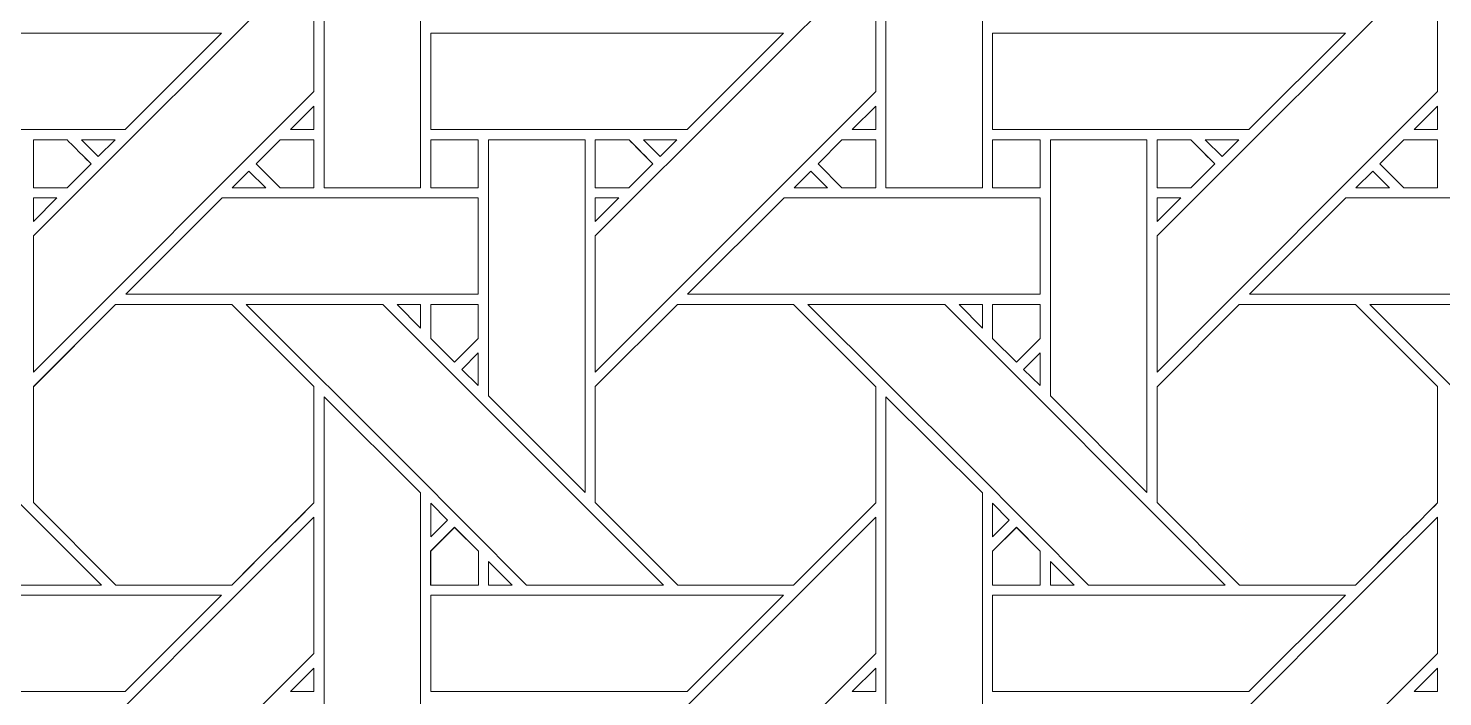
# Model space of a CAD drawing. Header units: inches. Extents: x 2.4 to 22.4, y -0.9 to 19.1.
# Drawn here: x 7.868 to 10.256, y 1.554 to 2.683 of the extents above; entities that cross this region are included whole.
import ezdxf

# ---------------------------------------------------------------- set-up
doc = ezdxf.new("R2010")
doc.units = ezdxf.units.IN
doc.header["$MEASUREMENT"] = 0
doc.layers.add('Design', color=7, linetype='Continuous', lineweight=0)

msp = doc.modelspace()

# ---------------------------------------------------------------- linework, layer by layer
at = {"layer": 'Design'}
for points, knots in [([(2.3829, 19.0948), (2.3829, 19.0948), (2.3829, -0.9052), (2.3829, -0.9052), (2.3829, -0.9052), (22.3829, -0.9052), (22.3829, -0.9052), (22.3829, -0.9052), (22.3829, 19.0948), (22.3829, 19.0948), (22.3829, 19.0948), (2.3829, 19.0948), (2.3829, 19.0948)], [0, 0, 0, 0, 1, 1, 1, 2, 2, 2, 3, 3, 3, 4, 4, 4, 4]), ([(3.3653, 18.1123), (3.3653, 18.1123), (3.3653, 0.0772), (3.3653, 0.0772), (3.3653, 0.0772), (21.4004, 0.0772), (21.4004, 0.0772), (21.4004, 0.0772), (21.4004, 18.1123), (21.4004, 18.1123), (21.4004, 18.1123), (3.3653, 18.1123), (3.3653, 18.1123)], [0, 0, 0, 0, 1, 1, 1, 2, 2, 2, 3, 3, 3, 4, 4, 4, 4]), ([(8.5303, 2.4133), (8.5303, 2.4133), (8.3676, 2.4133), (8.3676, 2.4133), (8.3676, 2.4133), (8.3676, 3.0091), (8.3676, 3.0091), (8.3676, 3.0091), (8.5303, 2.847), (8.5303, 2.847), (8.5303, 2.847), (8.5303, 2.4133), (8.5303, 2.4133)], [0, 0, 0, 0, 1, 1, 1, 2, 2, 2, 3, 3, 3, 4, 4, 4, 4]), ([(9.4791, 2.4133), (9.4791, 2.4133), (9.3163, 2.4133), (9.3163, 2.4133), (9.3163, 2.4133), (9.3163, 3.0091), (9.3163, 3.0091), (9.3163, 3.0091), (9.4791, 2.847), (9.4791, 2.847), (9.4791, 2.847), (9.4791, 2.4133), (9.4791, 2.4133)], [0, 0, 0, 0, 1, 1, 1, 2, 2, 2, 3, 3, 3, 4, 4, 4, 4]), ([(7.8768, 2.332), (7.8768, 2.332), (8.3504, 2.8056), (8.3504, 2.8056), (8.3504, 2.8056), (8.3504, 2.5756), (8.3504, 2.5756), (8.3504, 2.5756), (7.8768, 2.1019), (7.8768, 2.1019), (7.8768, 2.1019), (7.8768, 2.332), (7.8768, 2.332)], [0, 0, 0, 0, 1, 1, 1, 2, 2, 2, 3, 3, 3, 4, 4, 4, 4]), ([(8.8255, 2.332), (8.8255, 2.332), (9.2992, 2.8056), (9.2992, 2.8056), (9.2992, 2.8056), (9.2992, 2.5756), (9.2992, 2.5756), (9.2992, 2.5756), (8.8255, 2.1019), (8.8255, 2.1019), (8.8255, 2.1019), (8.8255, 2.332), (8.8255, 2.332)], [0, 0, 0, 0, 1, 1, 1, 2, 2, 2, 3, 3, 3, 4, 4, 4, 4]), ([(9.7742, 2.332), (9.7742, 2.332), (10.2479, 2.8056), (10.2479, 2.8056), (10.2479, 2.8056), (10.2479, 2.5756), (10.2479, 2.5756), (10.2479, 2.5756), (9.7742, 2.1019), (9.7742, 2.1019), (9.7742, 2.1019), (9.7742, 2.332), (9.7742, 2.332)], [0, 0, 0, 0, 1, 1, 1, 2, 2, 2, 3, 3, 3, 4, 4, 4, 4]), ([(7.5989, 2.5114), (7.5989, 2.5114), (7.5989, 2.6741), (7.5989, 2.6741), (7.5989, 2.6741), (8.1946, 2.6741), (8.1946, 2.6741), (8.1946, 2.6741), (8.0319, 2.5114), (8.0319, 2.5114), (8.0319, 2.5114), (7.5989, 2.5114), (7.5989, 2.5114)], [0, 0, 0, 0, 1, 1, 1, 2, 2, 2, 3, 3, 3, 4, 4, 4, 4]), ([(8.5476, 2.5114), (8.5476, 2.5114), (8.5476, 2.6741), (8.5476, 2.6741), (8.5476, 2.6741), (9.1433, 2.6741), (9.1433, 2.6741), (9.1433, 2.6741), (8.9806, 2.5114), (8.9806, 2.5114), (8.9806, 2.5114), (8.5476, 2.5114), (8.5476, 2.5114)], [0, 0, 0, 0, 1, 1, 1, 2, 2, 2, 3, 3, 3, 4, 4, 4, 4]), ([(9.4964, 2.5114), (9.4964, 2.5114), (9.4964, 2.6741), (9.4964, 2.6741), (9.4964, 2.6741), (10.0921, 2.6741), (10.0921, 2.6741), (10.0921, 2.6741), (9.9293, 2.5114), (9.9293, 2.5114), (9.9293, 2.5114), (9.4964, 2.5114), (9.4964, 2.5114)], [0, 0, 0, 0, 1, 1, 1, 2, 2, 2, 3, 3, 3, 4, 4, 4, 4]), ([(8.3107, 2.5114), (8.3107, 2.5114), (8.3504, 2.5512), (8.3504, 2.5512), (8.3504, 2.5512), (8.3504, 2.5114), (8.3504, 2.5114), (8.3504, 2.5114), (8.3107, 2.5114), (8.3107, 2.5114)], [0, 0, 0, 0, 1, 1, 1, 2, 2, 2, 3, 3, 3, 3]), ([(9.2992, 2.5512), (9.2992, 2.5512), (9.2992, 2.5114), (9.2992, 2.5114), (9.2992, 2.5114), (9.2594, 2.5114), (9.2594, 2.5114), (9.2594, 2.5114), (9.2992, 2.5512), (9.2992, 2.5512)], [0, 0, 0, 0, 1, 1, 1, 2, 2, 2, 3, 3, 3, 3]), ([(10.2081, 2.5114), (10.2081, 2.5114), (10.2479, 2.5512), (10.2479, 2.5512), (10.2479, 2.5512), (10.2479, 2.5114), (10.2479, 2.5114), (10.2479, 2.5114), (10.2081, 2.5114), (10.2081, 2.5114)], [0, 0, 0, 0, 1, 1, 1, 2, 2, 2, 3, 3, 3, 3]), ([(7.9338, 2.4941), (7.9389, 2.489), (7.9697, 2.4581), (7.9741, 2.4537), (7.9741, 2.4537), (7.9337, 2.4133), (7.9337, 2.4133), (7.9337, 2.4133), (7.8767, 2.4133), (7.8767, 2.4133), (7.8767, 2.4133), (7.8767, 2.4941), (7.8767, 2.4941), (7.8767, 2.4941), (7.9338, 2.4941), (7.9338, 2.4941)], [0, 0, 0, 0, 1, 1, 1, 2, 2, 2, 3, 3, 3, 4, 4, 4, 5, 5, 5, 5]), ([(7.8767, 2.4133), (7.8767, 2.4133), (7.8767, 2.4941), (7.8767, 2.4941), (7.8767, 2.4941), (7.9338, 2.4941), (7.9338, 2.4941), (7.939, 2.4889), (7.9698, 2.458), (7.9741, 2.4537), (7.9741, 2.4537), (7.9337, 2.4133), (7.9337, 2.4133), (7.9337, 2.4133), (7.8767, 2.4133), (7.8767, 2.4133)], [0, 0, 0, 0, 1, 1, 1, 2, 2, 2, 3, 3, 3, 4, 4, 4, 5, 5, 5, 5]), ([(7.9582, 2.4941), (7.9582, 2.4941), (8.0146, 2.4941), (8.0146, 2.4941), (8.0146, 2.4941), (7.9864, 2.4659), (7.9864, 2.4659), (7.9864, 2.4659), (7.9582, 2.4941), (7.9582, 2.4941)], [0, 0, 0, 0, 1, 1, 1, 2, 2, 2, 3, 3, 3, 3]), ([(8.2933, 2.4133), (8.2933, 2.4133), (8.2529, 2.4536), (8.2529, 2.4536), (8.2529, 2.4536), (8.2933, 2.4941), (8.2933, 2.4941), (8.2933, 2.4941), (8.3504, 2.4941), (8.3504, 2.4941), (8.3504, 2.4941), (8.3504, 2.4133), (8.3504, 2.4133), (8.3504, 2.4133), (8.2933, 2.4133), (8.2933, 2.4133)], [0, 0, 0, 0, 1, 1, 1, 2, 2, 2, 3, 3, 3, 4, 4, 4, 5, 5, 5, 5]), ([(8.253, 2.4537), (8.253, 2.4537), (8.2933, 2.4941), (8.2933, 2.4941), (8.2933, 2.4941), (8.3504, 2.4941), (8.3504, 2.4941), (8.3504, 2.4941), (8.3504, 2.4133), (8.3504, 2.4133), (8.3504, 2.4133), (8.2933, 2.4133), (8.2933, 2.4133), (8.2933, 2.4133), (8.253, 2.4537), (8.253, 2.4537)], [0, 0, 0, 0, 1, 1, 1, 2, 2, 2, 3, 3, 3, 4, 4, 4, 5, 5, 5, 5]), ([(8.5476, 2.494), (8.5476, 2.494), (8.6278, 2.494), (8.6278, 2.494), (8.6278, 2.494), (8.6278, 2.4132), (8.6278, 2.4132), (8.6278, 2.4132), (8.5476, 2.4132), (8.5476, 2.4132), (8.5476, 2.4132), (8.5476, 2.494), (8.5476, 2.494)], [0, 0, 0, 0, 1, 1, 1, 2, 2, 2, 3, 3, 3, 4, 4, 4, 4]), ([(8.5476, 2.4132), (8.5476, 2.4132), (8.5476, 2.494), (8.5476, 2.494), (8.5476, 2.494), (8.6278, 2.494), (8.6278, 2.494), (8.6278, 2.494), (8.6278, 2.4132), (8.6278, 2.4132), (8.6278, 2.4132), (8.5476, 2.4132), (8.5476, 2.4132)], [0, 0, 0, 0, 1, 1, 1, 2, 2, 2, 3, 3, 3, 4, 4, 4, 4]), ([(8.8083, 2.4941), (8.8083, 2.4941), (8.8083, 1.899), (8.8083, 1.899), (8.8083, 1.899), (8.6454, 2.0619), (8.6454, 2.0619), (8.6454, 2.0619), (8.6454, 2.4941), (8.6454, 2.4941), (8.6454, 2.4941), (8.8083, 2.4941), (8.8083, 2.4941)], [0, 0, 0, 0, 1, 1, 1, 2, 2, 2, 3, 3, 3, 4, 4, 4, 4]), ([(8.8825, 2.4941), (8.8877, 2.4889), (8.9184, 2.4581), (8.9228, 2.4537), (8.9228, 2.4537), (8.8824, 2.4133), (8.8824, 2.4133), (8.8824, 2.4133), (8.8255, 2.4133), (8.8255, 2.4133), (8.8255, 2.4133), (8.8255, 2.4941), (8.8255, 2.4941), (8.8255, 2.4941), (8.8825, 2.4941), (8.8825, 2.4941)], [0, 0, 0, 0, 1, 1, 1, 2, 2, 2, 3, 3, 3, 4, 4, 4, 5, 5, 5, 5]), ([(8.8255, 2.4133), (8.8255, 2.4133), (8.8255, 2.4941), (8.8255, 2.4941), (8.8255, 2.4941), (8.8825, 2.4941), (8.8825, 2.4941), (8.8825, 2.4941), (8.9228, 2.4537), (8.9228, 2.4537), (8.9228, 2.4537), (8.8824, 2.4133), (8.8824, 2.4133), (8.8824, 2.4133), (8.8255, 2.4133), (8.8255, 2.4133)], [0, 0, 0, 0, 1, 1, 1, 2, 2, 2, 3, 3, 3, 4, 4, 4, 5, 5, 5, 5]), ([(8.9069, 2.4941), (8.9069, 2.4941), (8.9633, 2.4941), (8.9633, 2.4941), (8.9633, 2.4941), (8.9351, 2.4659), (8.9351, 2.4659), (8.9351, 2.4659), (8.9069, 2.4941), (8.9069, 2.4941)], [0, 0, 0, 0, 1, 1, 1, 2, 2, 2, 3, 3, 3, 3]), ([(9.242, 2.4133), (9.242, 2.4133), (9.2017, 2.4536), (9.2017, 2.4536), (9.2017, 2.4536), (9.2421, 2.4941), (9.2421, 2.4941), (9.2421, 2.4941), (9.2991, 2.4941), (9.2991, 2.4941), (9.2991, 2.4941), (9.2991, 2.4133), (9.2991, 2.4133), (9.2991, 2.4133), (9.242, 2.4133), (9.242, 2.4133)], [0, 0, 0, 0, 1, 1, 1, 2, 2, 2, 3, 3, 3, 4, 4, 4, 5, 5, 5, 5]), ([(9.2017, 2.4536), (9.2017, 2.4536), (9.2421, 2.4941), (9.2421, 2.4941), (9.2421, 2.4941), (9.2991, 2.4941), (9.2991, 2.4941), (9.2991, 2.4941), (9.2991, 2.4133), (9.2991, 2.4133), (9.2991, 2.4133), (9.242, 2.4133), (9.242, 2.4133), (9.242, 2.4133), (9.2017, 2.4536), (9.2017, 2.4536)], [0, 0, 0, 0, 1, 1, 1, 2, 2, 2, 3, 3, 3, 4, 4, 4, 5, 5, 5, 5]), ([(9.4963, 2.4941), (9.4963, 2.4941), (9.5766, 2.4941), (9.5766, 2.4941), (9.5766, 2.4941), (9.5766, 2.4133), (9.5766, 2.4133), (9.5766, 2.4133), (9.4963, 2.4133), (9.4963, 2.4133), (9.4963, 2.4133), (9.4963, 2.4941), (9.4963, 2.4941)], [0, 0, 0, 0, 1, 1, 1, 2, 2, 2, 3, 3, 3, 4, 4, 4, 4]), ([(9.4963, 2.4133), (9.4963, 2.4133), (9.4963, 2.4941), (9.4963, 2.4941), (9.4963, 2.4941), (9.5766, 2.4941), (9.5766, 2.4941), (9.5766, 2.4941), (9.5766, 2.4133), (9.5766, 2.4133), (9.5766, 2.4133), (9.4963, 2.4133), (9.4963, 2.4133)], [0, 0, 0, 0, 1, 1, 1, 2, 2, 2, 3, 3, 3, 4, 4, 4, 4]), ([(9.7571, 2.4941), (9.7571, 2.4941), (9.7571, 1.899), (9.7571, 1.899), (9.7571, 1.899), (9.5942, 2.0619), (9.5942, 2.0619), (9.5942, 2.0619), (9.5942, 2.4941), (9.5942, 2.4941), (9.5942, 2.4941), (9.7571, 2.4941), (9.7571, 2.4941)], [0, 0, 0, 0, 1, 1, 1, 2, 2, 2, 3, 3, 3, 4, 4, 4, 4]), ([(9.8313, 2.4941), (9.8364, 2.4889), (9.8672, 2.4581), (9.8716, 2.4537), (9.8716, 2.4537), (9.8312, 2.4133), (9.8312, 2.4133), (9.8312, 2.4133), (9.7742, 2.4133), (9.7742, 2.4133), (9.7742, 2.4133), (9.7742, 2.4941), (9.7742, 2.4941), (9.7742, 2.4941), (9.8313, 2.4941), (9.8313, 2.4941)], [0, 0, 0, 0, 1, 1, 1, 2, 2, 2, 3, 3, 3, 4, 4, 4, 5, 5, 5, 5]), ([(9.7742, 2.4133), (9.7742, 2.4133), (9.7742, 2.4941), (9.7742, 2.4941), (9.7742, 2.4941), (9.8313, 2.4941), (9.8313, 2.4941), (9.8366, 2.4887), (9.8674, 2.4579), (9.8716, 2.4537), (9.8716, 2.4537), (9.8312, 2.4133), (9.8312, 2.4133), (9.8312, 2.4133), (9.7742, 2.4133), (9.7742, 2.4133)], [0, 0, 0, 0, 1, 1, 1, 2, 2, 2, 3, 3, 3, 4, 4, 4, 5, 5, 5, 5]), ([(9.8556, 2.4941), (9.8556, 2.4941), (9.9121, 2.4941), (9.9121, 2.4941), (9.9121, 2.4941), (9.8838, 2.4659), (9.8838, 2.4659), (9.8838, 2.4659), (9.8556, 2.4941), (9.8556, 2.4941)], [0, 0, 0, 0, 1, 1, 1, 2, 2, 2, 3, 3, 3, 3]), ([(10.1907, 2.4133), (10.1907, 2.4133), (10.1504, 2.4536), (10.1504, 2.4536), (10.1504, 2.4536), (10.1908, 2.4941), (10.1908, 2.4941), (10.1908, 2.4941), (10.2479, 2.4941), (10.2479, 2.4941), (10.2479, 2.4941), (10.2479, 2.4133), (10.2479, 2.4133), (10.2479, 2.4133), (10.1907, 2.4133), (10.1907, 2.4133)], [0, 0, 0, 0, 1, 1, 1, 2, 2, 2, 3, 3, 3, 4, 4, 4, 5, 5, 5, 5]), ([(10.1504, 2.4536), (10.1504, 2.4536), (10.1908, 2.4941), (10.1908, 2.4941), (10.1908, 2.4941), (10.2479, 2.4941), (10.2479, 2.4941), (10.2479, 2.4941), (10.2479, 2.4133), (10.2479, 2.4133), (10.2479, 2.4133), (10.1907, 2.4133), (10.1907, 2.4133), (10.1907, 2.4133), (10.1504, 2.4536), (10.1504, 2.4536)], [0, 0, 0, 0, 1, 1, 1, 2, 2, 2, 3, 3, 3, 4, 4, 4, 5, 5, 5, 5]), ([(8.2691, 2.4133), (8.2691, 2.4133), (8.2126, 2.4133), (8.2126, 2.4133), (8.2126, 2.4133), (8.2408, 2.4416), (8.2408, 2.4416), (8.2408, 2.4416), (8.2691, 2.4133), (8.2691, 2.4133)], [0, 0, 0, 0, 1, 1, 1, 2, 2, 2, 3, 3, 3, 3]), ([(9.2178, 2.4133), (9.2178, 2.4133), (9.1613, 2.4133), (9.1613, 2.4133), (9.1613, 2.4133), (9.1896, 2.4416), (9.1896, 2.4416), (9.1896, 2.4416), (9.2178, 2.4133), (9.2178, 2.4133)], [0, 0, 0, 0, 1, 1, 1, 2, 2, 2, 3, 3, 3, 3]), ([(10.1666, 2.4133), (10.1666, 2.4133), (10.11, 2.4133), (10.11, 2.4133), (10.11, 2.4133), (10.1383, 2.4416), (10.1383, 2.4416), (10.1383, 2.4416), (10.1666, 2.4133), (10.1666, 2.4133)], [0, 0, 0, 0, 1, 1, 1, 2, 2, 2, 3, 3, 3, 3]), ([(7.9166, 2.3962), (7.9166, 2.3962), (7.8768, 2.3564), (7.8768, 2.3564), (7.8768, 2.3564), (7.8768, 2.3962), (7.8768, 2.3962), (7.8768, 2.3962), (7.9166, 2.3962), (7.9166, 2.3962)], [0, 0, 0, 0, 1, 1, 1, 2, 2, 2, 3, 3, 3, 3]), ([(8.0326, 2.2334), (8.0326, 2.2334), (8.1954, 2.3962), (8.1954, 2.3962), (8.1954, 2.3962), (8.6279, 2.3962), (8.6279, 2.3962), (8.6279, 2.3962), (8.6279, 2.2334), (8.6279, 2.2334), (8.6279, 2.2334), (8.0326, 2.2334), (8.0326, 2.2334)], [0, 0, 0, 0, 1, 1, 1, 2, 2, 2, 3, 3, 3, 4, 4, 4, 4]), ([(8.8653, 2.3962), (8.8653, 2.3962), (8.8255, 2.3564), (8.8255, 2.3564), (8.8255, 2.3564), (8.8255, 2.3962), (8.8255, 2.3962), (8.8255, 2.3962), (8.8653, 2.3962), (8.8653, 2.3962)], [0, 0, 0, 0, 1, 1, 1, 2, 2, 2, 3, 3, 3, 3]), ([(8.9813, 2.2334), (8.9813, 2.2334), (9.1442, 2.3962), (9.1442, 2.3962), (9.1442, 2.3962), (9.5766, 2.3962), (9.5766, 2.3962), (9.5766, 2.3962), (9.5766, 2.2334), (9.5766, 2.2334), (9.5766, 2.2334), (8.9813, 2.2334), (8.9813, 2.2334)], [0, 0, 0, 0, 1, 1, 1, 2, 2, 2, 3, 3, 3, 4, 4, 4, 4]), ([(9.8141, 2.3962), (9.8141, 2.3962), (9.7742, 2.3564), (9.7742, 2.3564), (9.7742, 2.3564), (9.7742, 2.3962), (9.7742, 2.3962), (9.7742, 2.3962), (9.8141, 2.3962), (9.8141, 2.3962)], [0, 0, 0, 0, 1, 1, 1, 2, 2, 2, 3, 3, 3, 3]), ([(9.9301, 2.2334), (9.9301, 2.2334), (10.0929, 2.3962), (10.0929, 2.3962), (10.0929, 2.3962), (10.5253, 2.3962), (10.5253, 2.3962), (10.5253, 2.3962), (10.5253, 2.2334), (10.5253, 2.2334), (10.5253, 2.2334), (9.9301, 2.2334), (9.9301, 2.2334)], [0, 0, 0, 0, 1, 1, 1, 2, 2, 2, 3, 3, 3, 4, 4, 4, 4]), ([(7.5616, 1.9425), (7.5616, 1.9425), (7.2872, 2.2162), (7.2872, 2.2162), (7.2872, 2.2162), (7.5181, 2.2162), (7.5181, 2.2162), (7.5181, 2.2162), (7.9918, 1.7426), (7.9918, 1.7426), (7.9918, 1.7426), (7.7608, 1.7426), (7.7608, 1.7426), (7.7608, 1.7426), (7.5616, 1.9425), (7.5616, 1.9425)], [0, 0, 0, 0, 1, 1, 1, 2, 2, 2, 3, 3, 3, 4, 4, 4, 5, 5, 5, 5]), ([(8.0154, 2.2161), (8.0154, 2.2161), (8.2117, 2.2161), (8.2117, 2.2161), (8.2117, 2.2161), (8.3504, 2.0775), (8.3504, 2.0775), (8.3504, 2.0775), (8.3504, 1.8812), (8.3504, 1.8812), (8.3326, 1.8633), (8.2207, 1.7516), (8.2117, 1.7425), (8.2117, 1.7425), (8.016, 1.7425), (8.016, 1.7425), (8.016, 1.7425), (7.8767, 1.8817), (7.8767, 1.8817), (7.8767, 1.8817), (7.8767, 2.0774), (7.8767, 2.0774), (7.8767, 2.0774), (8.0154, 2.2161), (8.0154, 2.2161)], [0, 0, 0, 0, 1, 1, 1, 2, 2, 2, 3, 3, 3, 4, 4, 4, 5, 5, 5, 6, 6, 6, 7, 7, 7, 8, 8, 8, 8]), ([(7.8768, 1.8818), (7.8768, 1.8818), (7.8768, 2.0775), (7.8768, 2.0775), (7.8768, 2.0775), (8.0154, 2.2161), (8.0154, 2.2161), (8.0154, 2.2161), (8.2117, 2.2161), (8.2117, 2.2161), (8.2117, 2.2161), (8.3504, 2.0775), (8.3504, 2.0775), (8.3504, 2.0775), (8.3504, 1.8812), (8.3504, 1.8812), (8.3324, 1.8632), (8.2206, 1.7515), (8.2117, 1.7425), (8.2117, 1.7425), (8.016, 1.7425), (8.016, 1.7425), (8.016, 1.7425), (7.8768, 1.8818), (7.8768, 1.8818)], [0, 0, 0, 0, 1, 1, 1, 2, 2, 2, 3, 3, 3, 4, 4, 4, 5, 5, 5, 6, 6, 6, 7, 7, 7, 8, 8, 8, 8]), ([(8.5103, 1.9425), (8.5103, 1.9425), (8.2359, 2.2162), (8.2359, 2.2162), (8.2359, 2.2162), (8.4669, 2.2162), (8.4669, 2.2162), (8.4669, 2.2162), (8.9405, 1.7426), (8.9405, 1.7426), (8.9405, 1.7426), (8.7095, 1.7426), (8.7095, 1.7426), (8.7095, 1.7426), (8.5103, 1.9425), (8.5103, 1.9425)], [0, 0, 0, 0, 1, 1, 1, 2, 2, 2, 3, 3, 3, 4, 4, 4, 5, 5, 5, 5]), ([(8.5304, 2.2162), (8.5304, 2.2162), (8.5304, 2.1764), (8.5304, 2.1764), (8.5304, 2.1764), (8.491, 2.2162), (8.491, 2.2162), (8.491, 2.2162), (8.5304, 2.2162), (8.5304, 2.2162)], [0, 0, 0, 0, 1, 1, 1, 2, 2, 2, 3, 3, 3, 3]), ([(8.6278, 2.2162), (8.6278, 2.2162), (8.6278, 2.1586), (8.6278, 2.1586), (8.6278, 2.1586), (8.5879, 2.1186), (8.5879, 2.1186), (8.5879, 2.1186), (8.5476, 2.159), (8.5476, 2.159), (8.5476, 2.159), (8.5476, 2.2162), (8.5476, 2.2162), (8.5476, 2.2162), (8.6278, 2.2162), (8.6278, 2.2162)], [0, 0, 0, 0, 1, 1, 1, 2, 2, 2, 3, 3, 3, 4, 4, 4, 5, 5, 5, 5]), ([(8.5879, 2.1186), (8.5879, 2.1186), (8.5476, 2.159), (8.5476, 2.159), (8.5476, 2.159), (8.5476, 2.2162), (8.5476, 2.2162), (8.5476, 2.2162), (8.6278, 2.2162), (8.6278, 2.2162), (8.6278, 2.2162), (8.6278, 2.1586), (8.6278, 2.1586), (8.6278, 2.1586), (8.5879, 2.1186), (8.5879, 2.1186)], [0, 0, 0, 0, 1, 1, 1, 2, 2, 2, 3, 3, 3, 4, 4, 4, 5, 5, 5, 5]), ([(8.9642, 2.2162), (8.9642, 2.2162), (9.1604, 2.2162), (9.1604, 2.2162), (9.1604, 2.2162), (9.2991, 2.0774), (9.2991, 2.0774), (9.2991, 2.0774), (9.2991, 1.8812), (9.2991, 1.8812), (9.2813, 1.8633), (9.1694, 1.7516), (9.1604, 1.7425), (9.1604, 1.7425), (8.9647, 1.7425), (8.9647, 1.7425), (8.9647, 1.7425), (8.8254, 1.8818), (8.8254, 1.8818), (8.8254, 1.8818), (8.8254, 2.0775), (8.8254, 2.0775), (8.8254, 2.0775), (8.9642, 2.2162), (8.9642, 2.2162)], [0, 0, 0, 0, 1, 1, 1, 2, 2, 2, 3, 3, 3, 4, 4, 4, 5, 5, 5, 6, 6, 6, 7, 7, 7, 8, 8, 8, 8]), ([(8.8254, 1.8818), (8.8254, 1.8818), (8.8254, 2.0775), (8.8254, 2.0775), (8.8254, 2.0775), (8.9642, 2.2162), (8.9642, 2.2162), (8.9642, 2.2162), (9.1604, 2.2162), (9.1604, 2.2162), (9.1604, 2.2162), (9.2991, 2.0774), (9.2991, 2.0774), (9.2991, 2.0774), (9.2991, 1.8812), (9.2991, 1.8812), (9.2813, 1.8633), (9.1694, 1.7516), (9.1604, 1.7425), (9.1604, 1.7425), (8.9647, 1.7425), (8.9647, 1.7425), (8.9647, 1.7425), (8.8254, 1.8818), (8.8254, 1.8818)], [0, 0, 0, 0, 1, 1, 1, 2, 2, 2, 3, 3, 3, 4, 4, 4, 5, 5, 5, 6, 6, 6, 7, 7, 7, 8, 8, 8, 8]), ([(9.459, 1.9425), (9.459, 1.9425), (9.1847, 2.2162), (9.1847, 2.2162), (9.1847, 2.2162), (9.4156, 2.2162), (9.4156, 2.2162), (9.4156, 2.2162), (9.8892, 1.7426), (9.8892, 1.7426), (9.8892, 1.7426), (9.6582, 1.7426), (9.6582, 1.7426), (9.6582, 1.7426), (9.459, 1.9425), (9.459, 1.9425)], [0, 0, 0, 0, 1, 1, 1, 2, 2, 2, 3, 3, 3, 4, 4, 4, 5, 5, 5, 5]), ([(9.4791, 2.2162), (9.4791, 2.2162), (9.4791, 2.1764), (9.4791, 2.1764), (9.4791, 2.1764), (9.4397, 2.2162), (9.4397, 2.2162), (9.4397, 2.2162), (9.4791, 2.2162), (9.4791, 2.2162)], [0, 0, 0, 0, 1, 1, 1, 2, 2, 2, 3, 3, 3, 3]), ([(9.5766, 2.2162), (9.5766, 2.2162), (9.5766, 2.1586), (9.5766, 2.1586), (9.5766, 2.1586), (9.5366, 2.1186), (9.5366, 2.1186), (9.5366, 2.1186), (9.4963, 2.159), (9.4963, 2.159), (9.4963, 2.159), (9.4963, 2.2162), (9.4963, 2.2162), (9.4963, 2.2162), (9.5766, 2.2162), (9.5766, 2.2162)], [0, 0, 0, 0, 1, 1, 1, 2, 2, 2, 3, 3, 3, 4, 4, 4, 5, 5, 5, 5]), ([(9.5366, 2.1186), (9.5366, 2.1186), (9.4963, 2.159), (9.4963, 2.159), (9.4963, 2.159), (9.4963, 2.2162), (9.4963, 2.2162), (9.4963, 2.2162), (9.5766, 2.2162), (9.5766, 2.2162), (9.5766, 2.2162), (9.5766, 2.1586), (9.5766, 2.1586), (9.5766, 2.1586), (9.5366, 2.1186), (9.5366, 2.1186)], [0, 0, 0, 0, 1, 1, 1, 2, 2, 2, 3, 3, 3, 4, 4, 4, 5, 5, 5, 5]), ([(9.9129, 2.2162), (9.9129, 2.2162), (10.1091, 2.2162), (10.1091, 2.2162), (10.1091, 2.2162), (10.2478, 2.0775), (10.2478, 2.0775), (10.2478, 2.0775), (10.2478, 1.8812), (10.2478, 1.8812), (10.23, 1.8633), (10.1181, 1.7516), (10.1091, 1.7425), (10.1091, 1.7425), (9.9134, 1.7425), (9.9134, 1.7425), (9.9134, 1.7425), (9.7742, 1.8818), (9.7742, 1.8818), (9.7742, 1.8818), (9.7742, 2.0774), (9.7742, 2.0774), (9.7742, 2.0774), (9.9129, 2.2162), (9.9129, 2.2162)], [0, 0, 0, 0, 1, 1, 1, 2, 2, 2, 3, 3, 3, 4, 4, 4, 5, 5, 5, 6, 6, 6, 7, 7, 7, 8, 8, 8, 8]), ([(9.7742, 1.8818), (9.7742, 1.8818), (9.7742, 2.0774), (9.7742, 2.0774), (9.7742, 2.0774), (9.9129, 2.2162), (9.9129, 2.2162), (9.9129, 2.2162), (10.1091, 2.2162), (10.1091, 2.2162), (10.1091, 2.2162), (10.2478, 2.0775), (10.2478, 2.0775), (10.2478, 2.0775), (10.2478, 1.8812), (10.2478, 1.8812), (10.2303, 1.8636), (10.1183, 1.7518), (10.1091, 1.7425), (10.1091, 1.7425), (9.9134, 1.7425), (9.9134, 1.7425), (9.9134, 1.7425), (9.7742, 1.8818), (9.7742, 1.8818)], [0, 0, 0, 0, 1, 1, 1, 2, 2, 2, 3, 3, 3, 4, 4, 4, 5, 5, 5, 6, 6, 6, 7, 7, 7, 8, 8, 8, 8]), ([(10.4077, 1.9425), (10.4077, 1.9425), (10.1334, 2.2162), (10.1334, 2.2162), (10.1334, 2.2162), (10.3643, 2.2162), (10.3643, 2.2162), (10.3643, 2.2162), (10.838, 1.7426), (10.838, 1.7426), (10.838, 1.7426), (10.6069, 1.7426), (10.6069, 1.7426), (10.6069, 1.7426), (10.4077, 1.9425), (10.4077, 1.9425)], [0, 0, 0, 0, 1, 1, 1, 2, 2, 2, 3, 3, 3, 4, 4, 4, 5, 5, 5, 5]), ([(8.6279, 2.1344), (8.6279, 2.1344), (8.6279, 2.0792), (8.6279, 2.0792), (8.6279, 2.0792), (8.6001, 2.1066), (8.6001, 2.1066), (8.6001, 2.1066), (8.6279, 2.1344), (8.6279, 2.1344)], [0, 0, 0, 0, 1, 1, 1, 2, 2, 2, 3, 3, 3, 3]), ([(9.5766, 2.1344), (9.5766, 2.1344), (9.5766, 2.0792), (9.5766, 2.0792), (9.5766, 2.0792), (9.5488, 2.1066), (9.5488, 2.1066), (9.5488, 2.1066), (9.5766, 2.1344), (9.5766, 2.1344)], [0, 0, 0, 0, 1, 1, 1, 2, 2, 2, 3, 3, 3, 3]), ([(8.5303, 1.4646), (8.5303, 1.4646), (8.3676, 1.4646), (8.3676, 1.4646), (8.3676, 1.4646), (8.3676, 2.0604), (8.3676, 2.0604), (8.3676, 2.0604), (8.5303, 1.8983), (8.5303, 1.8983), (8.5303, 1.8983), (8.5303, 1.4646), (8.5303, 1.4646)], [0, 0, 0, 0, 1, 1, 1, 2, 2, 2, 3, 3, 3, 4, 4, 4, 4]), ([(9.4791, 1.4646), (9.4791, 1.4646), (9.3163, 1.4646), (9.3163, 1.4646), (9.3163, 1.4646), (9.3163, 2.0604), (9.3163, 2.0604), (9.3163, 2.0604), (9.4791, 1.8983), (9.4791, 1.8983), (9.4791, 1.8983), (9.4791, 1.4646), (9.4791, 1.4646)], [0, 0, 0, 0, 1, 1, 1, 2, 2, 2, 3, 3, 3, 4, 4, 4, 4]), ([(8.5476, 1.824), (8.5476, 1.824), (8.5476, 1.8808), (8.5476, 1.8808), (8.5476, 1.8808), (8.5758, 1.8522), (8.5758, 1.8522), (8.5758, 1.8522), (8.5476, 1.824), (8.5476, 1.824)], [0, 0, 0, 0, 1, 1, 1, 2, 2, 2, 3, 3, 3, 3]), ([(9.4964, 1.824), (9.4964, 1.824), (9.4964, 1.8808), (9.4964, 1.8808), (9.4964, 1.8808), (9.5246, 1.8522), (9.5246, 1.8522), (9.5246, 1.8522), (9.4964, 1.824), (9.4964, 1.824)], [0, 0, 0, 0, 1, 1, 1, 2, 2, 2, 3, 3, 3, 3]), ([(7.8768, 1.3833), (7.8768, 1.3833), (8.3504, 1.8569), (8.3504, 1.8569), (8.3504, 1.8569), (8.3504, 1.6268), (8.3504, 1.6268), (8.3504, 1.6268), (7.8768, 1.1532), (7.8768, 1.1532), (7.8768, 1.1532), (7.8768, 1.3833), (7.8768, 1.3833)], [0, 0, 0, 0, 1, 1, 1, 2, 2, 2, 3, 3, 3, 4, 4, 4, 4]), ([(8.5475, 1.7422), (8.5475, 1.7422), (8.5475, 1.7995), (8.5475, 1.7995), (8.5475, 1.7995), (8.5879, 1.8399), (8.5879, 1.8399), (8.5879, 1.8399), (8.6282, 1.7996), (8.6282, 1.7996), (8.6282, 1.7996), (8.6282, 1.7422), (8.6282, 1.7422), (8.6282, 1.7422), (8.5475, 1.7422), (8.5475, 1.7422)], [0, 0, 0, 0, 1, 1, 1, 2, 2, 2, 3, 3, 3, 4, 4, 4, 5, 5, 5, 5]), ([(8.588, 1.84), (8.588, 1.84), (8.6282, 1.7996), (8.6282, 1.7996), (8.6282, 1.7996), (8.6282, 1.7425), (8.6282, 1.7425), (8.6282, 1.7425), (8.5476, 1.7425), (8.5476, 1.7425), (8.5476, 1.7425), (8.5476, 1.7996), (8.5476, 1.7996), (8.5476, 1.7996), (8.588, 1.84), (8.588, 1.84)], [0, 0, 0, 0, 1, 1, 1, 2, 2, 2, 3, 3, 3, 4, 4, 4, 5, 5, 5, 5]), ([(8.8255, 1.3833), (8.8255, 1.3833), (9.2992, 1.8569), (9.2992, 1.8569), (9.2992, 1.8569), (9.2992, 1.6268), (9.2992, 1.6268), (9.2992, 1.6268), (8.8255, 1.1532), (8.8255, 1.1532), (8.8255, 1.1532), (8.8255, 1.3833), (8.8255, 1.3833)], [0, 0, 0, 0, 1, 1, 1, 2, 2, 2, 3, 3, 3, 4, 4, 4, 4]), ([(9.5367, 1.84), (9.5367, 1.84), (9.577, 1.7996), (9.577, 1.7996), (9.577, 1.7996), (9.577, 1.7423), (9.577, 1.7423), (9.577, 1.7423), (9.4963, 1.7423), (9.4963, 1.7423), (9.4963, 1.7423), (9.4963, 1.7996), (9.4963, 1.7996), (9.4963, 1.7996), (9.5367, 1.84), (9.5367, 1.84)], [0, 0, 0, 0, 1, 1, 1, 2, 2, 2, 3, 3, 3, 4, 4, 4, 5, 5, 5, 5]), ([(9.4963, 1.7423), (9.4963, 1.7423), (9.4963, 1.7996), (9.4963, 1.7996), (9.4963, 1.7996), (9.5366, 1.8399), (9.5366, 1.8399), (9.5366, 1.8399), (9.577, 1.7996), (9.577, 1.7996), (9.577, 1.7996), (9.577, 1.7423), (9.577, 1.7423), (9.577, 1.7423), (9.4963, 1.7423), (9.4963, 1.7423)], [0, 0, 0, 0, 1, 1, 1, 2, 2, 2, 3, 3, 3, 4, 4, 4, 5, 5, 5, 5]), ([(9.7742, 1.3833), (9.7742, 1.3833), (10.2479, 1.8569), (10.2479, 1.8569), (10.2479, 1.8569), (10.2479, 1.6268), (10.2479, 1.6268), (10.2479, 1.6268), (9.7742, 1.1532), (9.7742, 1.1532), (9.7742, 1.1532), (9.7742, 1.3833), (9.7742, 1.3833)], [0, 0, 0, 0, 1, 1, 1, 2, 2, 2, 3, 3, 3, 4, 4, 4, 4]), ([(8.6853, 1.7426), (8.6853, 1.7426), (8.6455, 1.7426), (8.6455, 1.7426), (8.6455, 1.7426), (8.6455, 1.7824), (8.6455, 1.7824), (8.6455, 1.7824), (8.6853, 1.7426), (8.6853, 1.7426)], [0, 0, 0, 0, 1, 1, 1, 2, 2, 2, 3, 3, 3, 3]), ([(9.634, 1.7426), (9.634, 1.7426), (9.5943, 1.7426), (9.5943, 1.7426), (9.5943, 1.7426), (9.5943, 1.7824), (9.5943, 1.7824), (9.5943, 1.7824), (9.634, 1.7426), (9.634, 1.7426)], [0, 0, 0, 0, 1, 1, 1, 2, 2, 2, 3, 3, 3, 3]), ([(7.5989, 1.5626), (7.5989, 1.5626), (7.5989, 1.7254), (7.5989, 1.7254), (7.5989, 1.7254), (8.1946, 1.7254), (8.1946, 1.7254), (8.1946, 1.7254), (8.0319, 1.5626), (8.0319, 1.5626), (8.0319, 1.5626), (7.5989, 1.5626), (7.5989, 1.5626)], [0, 0, 0, 0, 1, 1, 1, 2, 2, 2, 3, 3, 3, 4, 4, 4, 4]), ([(8.5476, 1.5626), (8.5476, 1.5626), (8.5476, 1.7254), (8.5476, 1.7254), (8.5476, 1.7254), (9.1433, 1.7254), (9.1433, 1.7254), (9.1433, 1.7254), (8.9806, 1.5626), (8.9806, 1.5626), (8.9806, 1.5626), (8.5476, 1.5626), (8.5476, 1.5626)], [0, 0, 0, 0, 1, 1, 1, 2, 2, 2, 3, 3, 3, 4, 4, 4, 4]), ([(9.4964, 1.5626), (9.4964, 1.5626), (9.4964, 1.7254), (9.4964, 1.7254), (9.4964, 1.7254), (10.0921, 1.7254), (10.0921, 1.7254), (10.0921, 1.7254), (9.9293, 1.5626), (9.9293, 1.5626), (9.9293, 1.5626), (9.4964, 1.5626), (9.4964, 1.5626)], [0, 0, 0, 0, 1, 1, 1, 2, 2, 2, 3, 3, 3, 4, 4, 4, 4]), ([(8.3107, 1.5627), (8.3107, 1.5627), (8.3504, 1.6024), (8.3504, 1.6024), (8.3504, 1.6024), (8.3504, 1.5627), (8.3504, 1.5627), (8.3504, 1.5627), (8.3107, 1.5627), (8.3107, 1.5627)], [0, 0, 0, 0, 1, 1, 1, 2, 2, 2, 3, 3, 3, 3]), ([(9.2992, 1.6024), (9.2992, 1.6024), (9.2992, 1.5627), (9.2992, 1.5627), (9.2992, 1.5627), (9.2594, 1.5627), (9.2594, 1.5627), (9.2594, 1.5627), (9.2992, 1.6024), (9.2992, 1.6024)], [0, 0, 0, 0, 1, 1, 1, 2, 2, 2, 3, 3, 3, 3]), ([(10.2081, 1.5627), (10.2081, 1.5627), (10.2479, 1.6024), (10.2479, 1.6024), (10.2479, 1.6024), (10.2479, 1.5627), (10.2479, 1.5627), (10.2479, 1.5627), (10.2081, 1.5627), (10.2081, 1.5627)], [0, 0, 0, 0, 1, 1, 1, 2, 2, 2, 3, 3, 3, 3])]:
    msp.add_open_spline(points, degree=3, knots=knots, dxfattribs=at)

doc.saveas('drawing.dxf')
